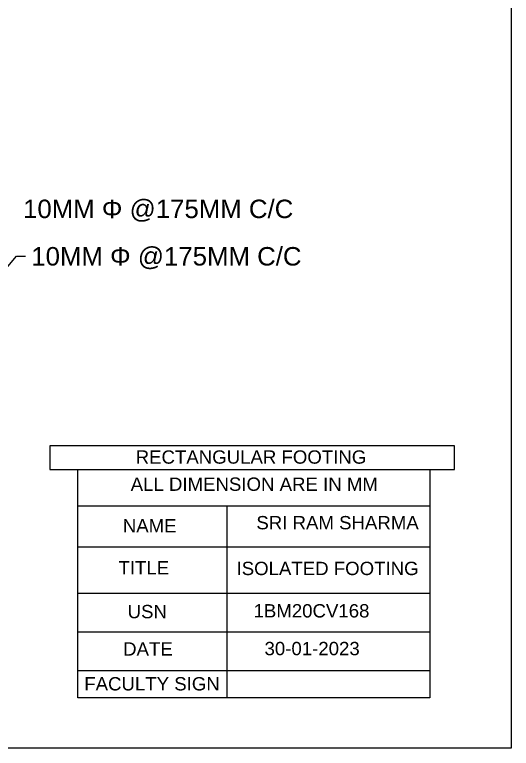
# Model space of a CAD drawing. Header units: millimetres. Extents: x -5055 to 12893, y -3743 to 6806.
# Drawn here: x -1196 to 1898, y -3743 to 829 of the extents above; entities that cross this region are included whole.
import ezdxf
from ezdxf import colors
from ezdxf.entities.mleader import LeaderData, LeaderLine
from ezdxf.math import Vec2, Vec3

# ---------------------------------------------------------------- set-up
doc = ezdxf.new("R2010")
doc.units = ezdxf.units.MM
doc.styles.add('PDF Arial', font='arial.ttf')
doc.styles.get("Standard").update_dxf_attribs({"font": 'arial.ttf'})

msp = doc.modelspace()

# ---------------------------------------------------------------- linework, layer by layer
msp.add_line((-802.6, -2231.4), (1391, -2231.4))
at = {"color": 7, "lineweight": 25}
msp.add_lwpolyline([(-5055.2, 6806.1), (1898.3, 6806.1), (1898.3, -3742.9), (-5055.2, -3742.9)], close=True, dxfattribs=at)
at = {"color": 7}
for points in [[(-976.4, -2005.8), (1544.7, -2005.8), (1544.7, -1857.5), (-976.4, -1857.5)], [(-802.6, -2005.8), (1391, -2005.8), (1391, -3428.2), (-802.6, -3428.2)]]:
    msp.add_lwpolyline(points, close=True, dxfattribs=at)
for points in [[(-802.6, -3428.2), (-802.6, -2005.8), (1304.4, -2005.8)], [(125.7, -2231.4), (125.7, -3428.2)], [(-802.6, -2487.5), (1391, -2487.5)], [(-802.6, -2776.5), (1391, -2776.5)], [(-802.6, -3017.3), (1391, -3017.3)], [(-802.6, -3258.2), (1391, -3258.2)]]:
    msp.add_lwpolyline(points, dxfattribs=at)

# ---------------------------------------------------------------- texts
at = {"color": 5, "char_height": 115.009, "attachment_point": 7, "style": 'PDF Arial'}
for insert in [(-1143.9, -461.7), (-1092.7, -757.2)]:
    msp.add_mtext('10MM Φ @175MM C/C', dxfattribs=dict(at, insert=insert))
at = {"color": 7, "attachment_point": 7, "style": 'PDF Arial'}
for s, insert, char_height in [('RECTANGULAR FOOTING', (-442.3, -1970.2), 83.029), ('ALL DIMENSION ARE IN MM', (-473.4, -2139.4), 83.029), ('SRI RAM SHARMA', (309.7, -2379.3), 83.029), ('TITLE', (-549.6, -2659.5), 83.03), ('ISOLATED FOOTING', (186.2, -2664.5), 83.029), ('USN', (-492.6, -2933.3), 83.03), ('1BM20CV168', (292.1, -2928.6), 83.03), ('DATE', (-520.5, -3165.2), 83.03), ('30-01-2023', (360.5, -3163.7), 83.03), ('FACULTY SIGN', (-762.6, -3383.4), 83.029)]:
    msp.add_mtext(s, dxfattribs=dict(at, insert=insert, char_height=char_height))
at = {"color": 7, "insert": (-522.4, -2397.4), "char_height": 83.03, "width": 306.855, "attachment_point": 7, "style": 'PDF Arial'}
msp.add_mtext('NAME', dxfattribs=at)

# ---------------------------------------------------------------- leaders
ml = msp.add_multileader_mtext('Standard')
ml.set_content('', color=256)
ml.set_leader_properties()
ml.build(insert=Vec2(0, 0))
ml.multileader.update_dxf_attribs({"dogleg_length": 50, "arrow_head_size": 4.6})
ctx = ml.context
ctx.base_point, ctx.char_height, ctx.arrow_head_size, ctx.landing_gap_size, ctx.plane_origin = Vec3(-1128.2, -676.2), 4.6, 4.6, 2.3, Vec3(-1985.8, -1630.4)
notes = []
notes.append((ctx, [(0, (1, 1, 0), (-1185.7, -676.2), (1, 0), 57.5, [(0, [(-1985.8, -1630.4)], 0, [])])]))
ctx.mtext.insert, ctx.mtext.flow_direction = Vec3(-1125.9, -673.9), 5
for ctx, leaders in notes:
    for number, flags, end, landing, length, lines in leaders:
        leader = LeaderData()
        leader.index, (leader.has_last_leader_line, leader.has_dogleg_vector, leader.attachment_direction) = number, flags
        leader.last_leader_point, leader.dogleg_vector, leader.dogleg_length = Vec3(end), Vec3(landing), length
        for number, points, colour, breaks in lines:
            line = LeaderLine()
            line.index, line.vertices, line.color, line.breaks = number, Vec3.list(points), colors.encode_raw_color(colour), breaks
            leader.lines.append(line)
        ctx.leaders.append(leader)

doc.saveas('drawing.dxf')
